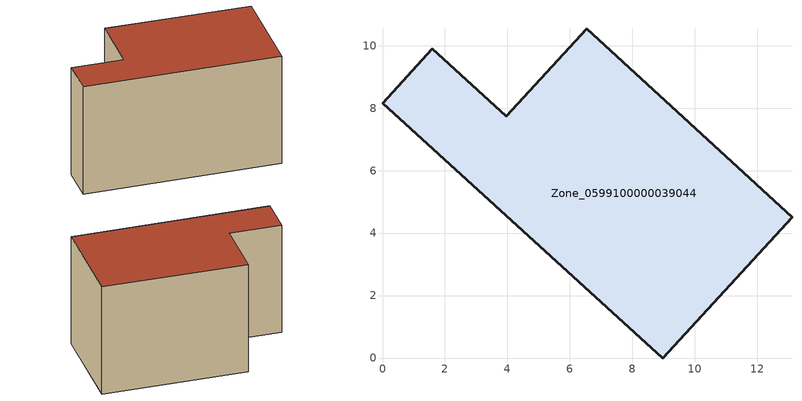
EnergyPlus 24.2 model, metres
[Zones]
Zone_0599100000039044
 floor ground (C_G): 8.97,0 0,8.15 1.6,9.89 3.96,7.73 6.54,10.53 13.11,4.5 z0
 wall outside (C_F): 8.97,0 13.11,4.5 6.54,10.53 3.96,7.73 1.6,9.89 0,8.15 8.97,0 z0:7.18
 roof outside (C_R): 0,8.15 8.97,0 13.11,4.5 6.54,10.53 3.96,7.73 1.6,9.89 z7.18
[BUILDING]
Pand.0599100000039044: North Axis=0; Terrain=City; Loads Convergence Tolerance Value=0.04; Temperature Convergence Tolerance Value=0.4; Solar Distribution=FullExterior; Maximum Number of Warmup Days=25; Minimum Number of Warmup Days=1
[Site:Location]
Rotterdam.The.Hague.AP_ZH_NLD Design_Conditions: Latitude=51.96; Longitude=4.45; Time Zone=1; Elevation=-4.5
[SITE:GROUNDTEMPERATURE:BUILDINGSURFACE]
18, 18, 18, 18, 18, 18, 18, 18, 18, 18, 18, 18
[MATERIAL] Thermal Absorptance=0.9; Solar Absorptance=0.7; Visible Absorptance=0.7
Name | Roughness | Thickness | Conductivity | Density | Specific Heat
G.TC.1975-1991 | MediumSmooth | 0.15 | 0.288461 | 540 | 1210
F.TC.1975-1991 | Rough | 0.3 | 0.230769 | 1920 | 840
R.TC.1975-1991 | MediumRough | 0.2 | 0.153846 | 1500 | 1000
[CONSTRUCTION]
C_G: G.TC.1975-1991
C_F: F.TC.1975-1991
C_R: R.TC.1975-1991
[ZONE]
Zone_0599100000039044: Type=1; Multiplier=1; Ceiling Height=Autocalculate; Volume=Autocalculate; Floor Area=autocalculate; Part of Total Floor Area=Yes
[ZONEINFILTRATION:DESIGNFLOWRATE]
Infil_Zone_0599100000039044: Zone or ZoneList or Space or SpaceList=Zone_0599100000039044; Schedule=AlwaysOn; Design Flow Rate Calculation Method=Flow/Area; Flow Rate per Floor Area=0.003; Constant Term Coefficient=1; Temperature Term Coefficient=0; Velocity Term Coefficient=0; Velocity Squared Term Coefficient=0
[HVACTEMPLATE:ZONE:IDEALLOADSAIRSYSTEM]
Zone_0599100000039044: Maximum Heating Supply Air Temperature=50; Minimum Cooling Supply Air Temperature=13; Maximum Heating Supply Air Humidity Ratio=0.0156; Minimum Cooling Supply Air Humidity Ratio=0.0077; Heating Limit=NoLimit; Cooling Limit=NoLimit; Dehumidification Control Type=ConstantSensibleHeatRatio; Cooling Sensible Heat Ratio=0.7; Dehumidification Setpoint=60; Humidification Control Type=None; Humidification Setpoint=30; Outdoor Air Method=None; Outdoor Air Flow Rate per Person=0.00944; Outdoor Air Flow Rate per Zone Floor Area=0; Outdoor Air Flow Rate per Zone=0; Demand Controlled Ventilation Type=None; Outdoor Air Economizer Type=NoEconomizer; Heat Recovery Type=None; Sensible Heat Recovery Effectiveness=0.7; Latent Heat Recovery Effectiveness=0.65
[ZONECONTROL:THERMOSTAT]
ThermostatControl_Zone_0599100000039044: Zone or ZoneList=Zone_0599100000039044; Control Type Schedule=DualSetpointControlType; Control 1=Thermostat_Zone_0599100000039044; Temperature Difference Between Cutout And Setpoint=0
[THERMOSTATSETPOINT:DUALSETPOINT]
Thermostat_Zone_0599100000039044: Heating Setpoint Temperature Schedule=HeatingSetpoint_Zone_0599100000039044; Cooling Setpoint Temperature Schedule=CoolingSetpoint_Zone_0599100000039044
[SCHEDULE:COMPACT]
HeatingSetpoint_Zone_0599100000039044: Through: 12/31, For: AllDays, Until: 24:00, 21
CoolingSetpoint_Zone_0599100000039044: Through: 12/31, For: AllDays, Until: 24:00, 24
DualSetpointControlType: Through: 12/31, For: AllDays, Until: 24:00, 4
AlwaysOn: Through: 12/31, For: AllDays, Until: 24:00, 1
